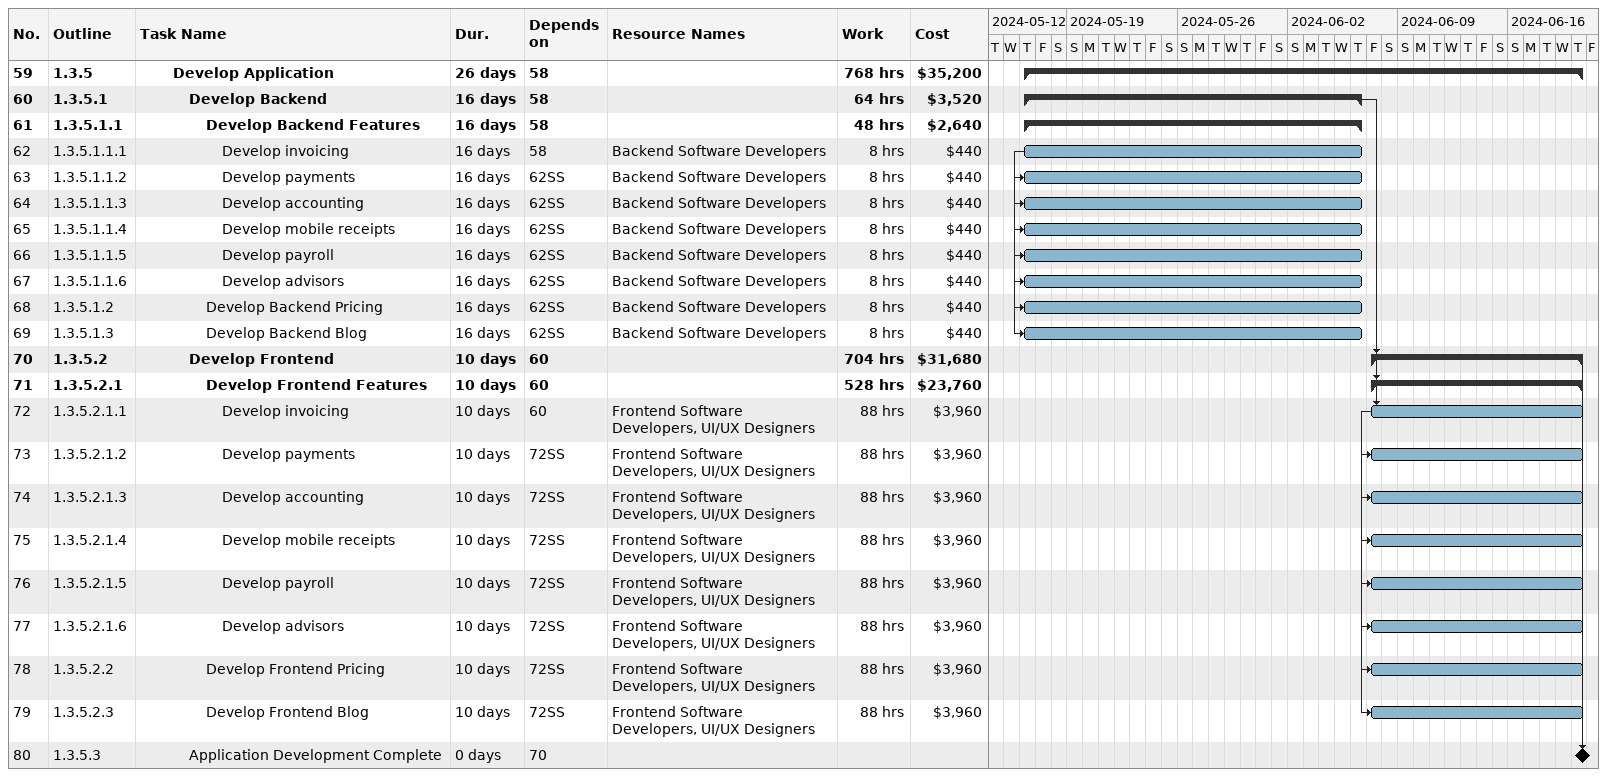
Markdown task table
| ID | WBS | Task | Duration | Start | Finish | Predecessors | Resources | Work (h) | Cost ($) |
|---|---|---|---|---|---|---|---|---|---|
| 59 | 1.3.5 | **Develop Application** | 26d | 2024-05-16 | 2024-06-20 | 58 |  | 768 | 35200 |
| 60 | 1.3.5.1 | **Develop Backend** | 16d | 2024-05-16 | 2024-06-06 | 58 |  | 64 | 3520 |
| 61 | 1.3.5.1.1 | **Develop Backend Features** | 16d | 2024-05-16 | 2024-06-06 | 58 |  | 48 | 2640 |
| 62 | 1.3.5.1.1.1 | Develop invoicing | 16d | 2024-05-16 | 2024-06-06 | 58 | Backend Software Developers | 8 | 440 |
| 63 | 1.3.5.1.1.2 | Develop payments | 16d | 2024-05-16 | 2024-06-06 | 62SS | Backend Software Developers | 8 | 440 |
| 64 | 1.3.5.1.1.3 | Develop accounting | 16d | 2024-05-16 | 2024-06-06 | 62SS | Backend Software Developers | 8 | 440 |
| 65 | 1.3.5.1.1.4 | Develop mobile receipts | 16d | 2024-05-16 | 2024-06-06 | 62SS | Backend Software Developers | 8 | 440 |
| 66 | 1.3.5.1.1.5 | Develop payroll | 16d | 2024-05-16 | 2024-06-06 | 62SS | Backend Software Developers | 8 | 440 |
| 67 | 1.3.5.1.1.6 | Develop advisors | 16d | 2024-05-16 | 2024-06-06 | 62SS | Backend Software Developers | 8 | 440 |
| 68 | 1.3.5.1.2 | Develop Backend Pricing | 16d | 2024-05-16 | 2024-06-06 | 62SS | Backend Software Developers | 8 | 440 |
| 69 | 1.3.5.1.3 | Develop Backend Blog | 16d | 2024-05-16 | 2024-06-06 | 62SS | Backend Software Developers | 8 | 440 |
| 70 | 1.3.5.2 | **Develop Frontend** | 10d | 2024-06-07 | 2024-06-20 | 60 |  | 704 | 31680 |
| 71 | 1.3.5.2.1 | **Develop Frontend Features** | 10d | 2024-06-07 | 2024-06-20 | 60 |  | 528 | 23760 |
| 72 | 1.3.5.2.1.1 | Develop invoicing | 10d | 2024-06-07 | 2024-06-20 | 60 | Frontend Software Developers, UI/UX Designers | 88 | 3960 |
| 73 | 1.3.5.2.1.2 | Develop payments | 10d | 2024-06-07 | 2024-06-20 | 72SS | Frontend Software Developers, UI/UX Designers | 88 | 3960 |
| 74 | 1.3.5.2.1.3 | Develop accounting | 10d | 2024-06-07 | 2024-06-20 | 72SS | Frontend Software Developers, UI/UX Designers | 88 | 3960 |
| 75 | 1.3.5.2.1.4 | Develop mobile receipts | 10d | 2024-06-07 | 2024-06-20 | 72SS | Frontend Software Developers, UI/UX Designers | 88 | 3960 |
| 76 | 1.3.5.2.1.5 | Develop payroll | 10d | 2024-06-07 | 2024-06-20 | 72SS | Frontend Software Developers, UI/UX Designers | 88 | 3960 |
| 77 | 1.3.5.2.1.6 | Develop advisors | 10d | 2024-06-07 | 2024-06-20 | 72SS | Frontend Software Developers, UI/UX Designers | 88 | 3960 |
| 78 | 1.3.5.2.2 | Develop Frontend Pricing | 10d | 2024-06-07 | 2024-06-20 | 72SS | Frontend Software Developers, UI/UX Designers | 88 | 3960 |
| 79 | 1.3.5.2.3 | Develop Frontend Blog | 10d | 2024-06-07 | 2024-06-20 | 72SS | Frontend Software Developers, UI/UX Designers | 88 | 3960 |
| 80 | 1.3.5.3 | Application Development Complete | 0d | 2024-06-20 | 2024-06-20 | 70 |  |  |  |
